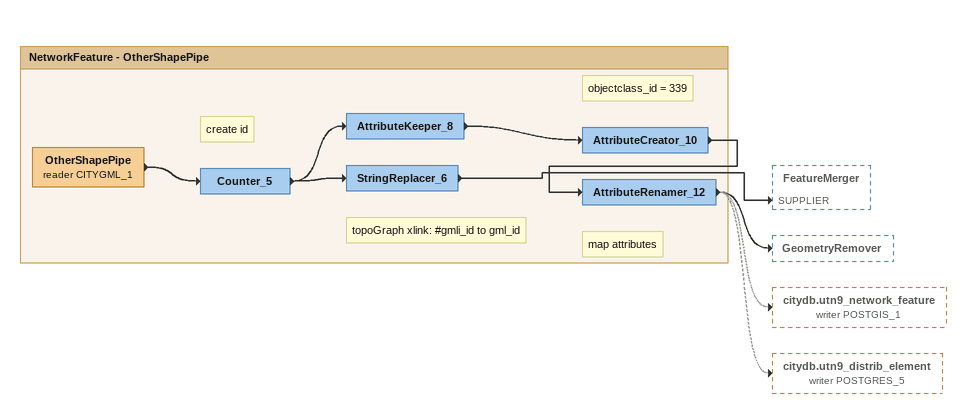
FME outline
Bookmark: NetworkFeature - OtherShapePipe
OtherShapePipe (reader CITYGML_1)
    -> Counter_5
Note: create id
Counter_5
    -> StringReplacer_6
    -> AttributeKeeper_8
AttributeKeeper_8
    -> AttributeCreator_10
Note: objectclass_id = 339
AttributeCreator_10
    -> AttributeRenamer_12
Note: map attributes
AttributeRenamer_12
    -> GeometryRemover
    -> citydb.utn9_network_feature (writer POSTGIS_1) [off]
    -> citydb.utn9_distrib_element (writer POSTGRES_5) [off]
Note: topoGraph xlink: #gmli_id to gml_id
StringReplacer_6
    -> FeatureMerger [SUPPLIER]
